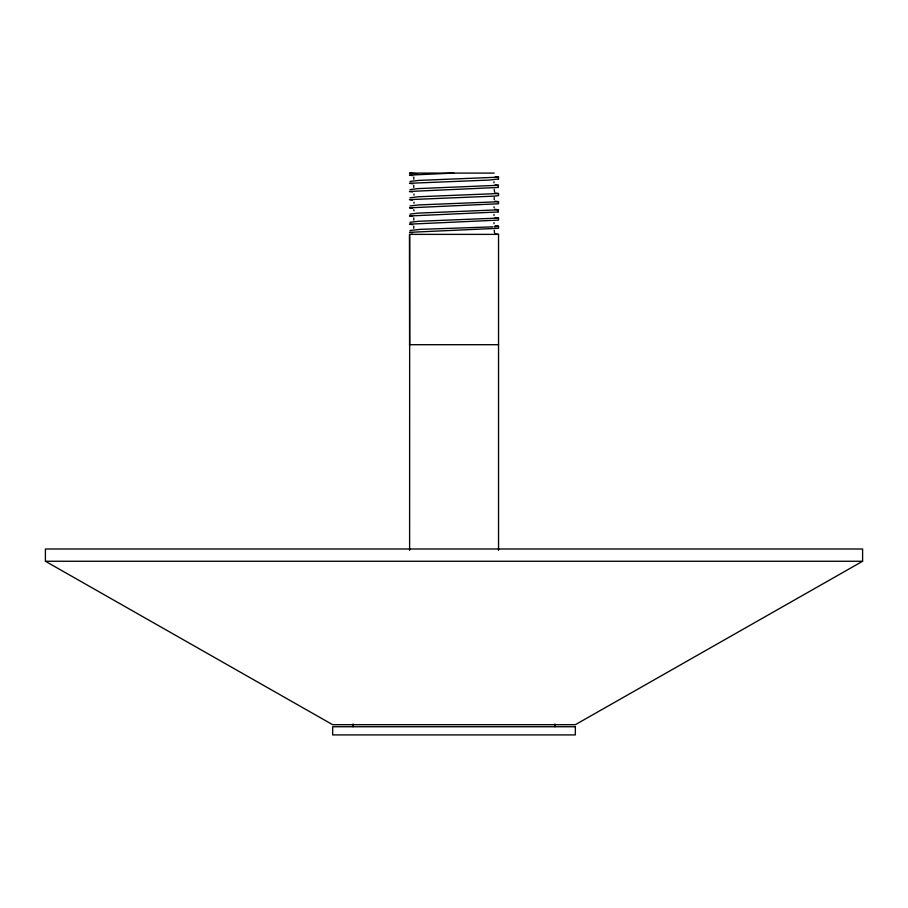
<?xml version="1.0" encoding="UTF-8"?>
<svg xmlns="http://www.w3.org/2000/svg" width="908" height="908" viewBox="0 0 908 908"><rect width="100%" height="100%" fill="white"/><g stroke="black" fill="none" stroke-linecap="round" stroke-linejoin="round"><path stroke-width="1.36" d="M409.61 550.316L409.678 234.377M413.991 195.107L413.991 193.972M413.991 203.279L413.991 202.143M494.009 181.713L494.009 182.849M494.009 214.401L494.009 215.537M494.009 222.573L494.009 223.708M498.038 187.196L498.492 185.289L418.089 188.603L409.985 189.624M409.985 197.796L418.667 196.752L498.537 193.518L498.526 195.595L494.293 196.128L409.474 199.624L412.561 200.135M412.561 208.307L409.463 207.819L498.526 203.767L498.526 201.655L495.144 201.179M409.985 214.14L418.089 213.119L498.526 209.827L498.038 211.712M412.561 224.651L409.463 224.162L498.526 220.111L498.492 217.977L495.144 217.523M413.776 187.491L413.776 185.243M413.776 228.351L413.776 226.103M494.224 189.329L494.554 192.042M494.224 197.501L494.19 199.692M494.224 230.189L494.554 232.902M498.038 179.024L489.23 180.068L409.474 183.28L412.561 183.791M412.561 232.823L409.463 232.334L498.526 228.283L498.526 226.171L495.144 225.695M413.81 179.262L413.776 177.071M413.81 220.122L413.776 217.931M498.492 193.574L495.144 193.007M498.492 201.746L418.667 204.924L409.985 205.968M498.492 218.09L418.667 221.268L409.985 222.312M498.492 211.961L409.474 215.968L412.561 216.479M498.492 226.262L495.825 226.659M862.6 561.258L575.343 724.697L332.657 724.697L45.4 561.258L45.4 549L862.6 549L862.6 561.258L45.4 561.258M498.492 187.445L409.463 191.474L412.561 191.963M495.609 226.682L494.27 226.784M492.772 226.875L420.517 229.349L409.985 230.484M453.818 173.088L409.474 175.108L412.561 175.619M494.156 173.088L409.463 173.088L417.521 173.882M498.537 550.316L498.537 234.377L409.474 234.377L409.621 344.7M409.463 344.7L498.537 344.7M498.537 234.377L495.325 233.878M495.144 184.835L498.492 185.289M495.144 209.351L498.492 209.805M495.325 176.674L498.515 177.128M409.985 181.452L418.667 180.408L498.537 177.173L498.526 179.182M494.224 207.921L493.941 206.797M413.776 209.759L414.059 210.883M554.913 723.937L554.913 726.74M353.087 723.937L353.087 726.74M575.343 726.74L332.657 726.74L332.657 734.913L575.343 734.913L575.343 726.74"/></g></svg>
